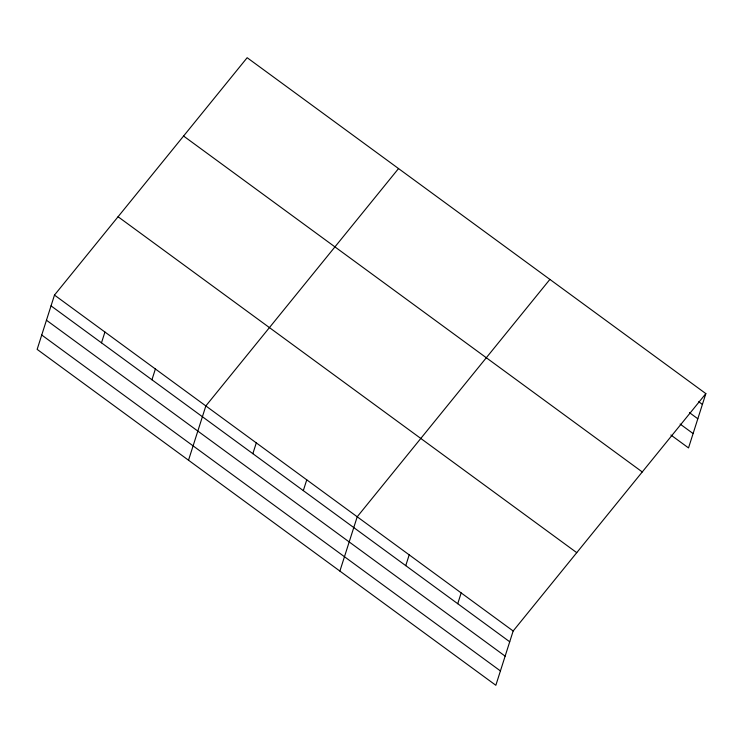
<?xml version="1.0" encoding="UTF-8"?>
<svg xmlns="http://www.w3.org/2000/svg" width="743" height="743" viewBox="0 0 743 743"><rect width="100%" height="100%" fill="white"/><g stroke="black" fill="none" stroke-linecap="round" stroke-linejoin="round"><path stroke-width="1.11" d="M54.48 295.082L37.15 349.377L495.841 685.287L513.162 630.993L705.85 393.623L247.159 57.713L54.48 295.082L513.162 630.993M101.485 342.82L104.93 332.028M151.944 379.775L155.389 368.983M188.518 460.223L205.848 405.929L398.527 168.568M252.852 453.676L256.298 442.884M303.311 490.621L306.757 479.829M339.885 571.079L357.216 516.784L549.894 279.414M405.752 565.646L409.198 554.854M457.734 603.715L461.18 592.923M705.85 393.623L688.52 447.918L670.883 435.008M698.689 401.703L702.404 404.424M689.467 412.653L697.826 418.773M680.105 424.049L693.108 433.568M183.577 136.043L642.268 471.954M118.063 216.742L576.754 552.662M51.035 305.875L509.726 641.785M46.456 320.224L505.138 656.143M41.729 335.019L500.42 670.929"/></g></svg>
